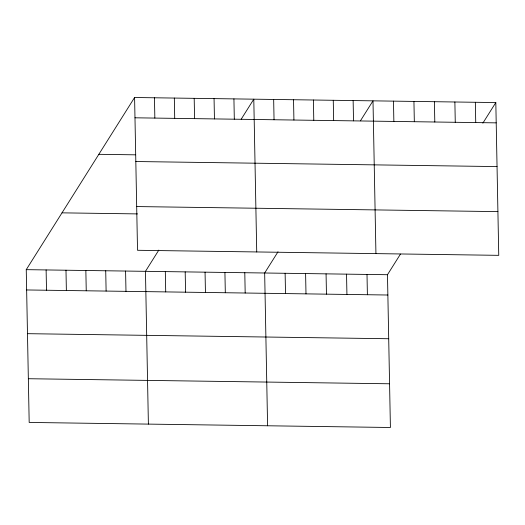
<?xml version="1.0" encoding="UTF-8"?>
<svg xmlns="http://www.w3.org/2000/svg" width="525" height="525" viewBox="0 0 525 525"><rect width="100%" height="100%" fill="white"/><g stroke="black" fill="none" stroke-linecap="round" stroke-linejoin="round"><path stroke-width="0.79" d="M400.444 254.12L387.476 274.719L390.41 427.494L29.183 422.435L26.25 269.66L134.59 97.506L495.817 102.565L498.75 255.34L137.524 250.281L134.59 97.506M158.812 250.103L145.458 271.327L148.391 424.108M241.224 119.149L253.792 99.172L256.725 251.954M278.02 251.77L264.659 273L267.592 425.775M360.426 120.822L372.999 100.846L375.933 253.621M482.849 123.165L495.817 102.565M134.977 117.803L496.204 122.863M98.838 154.317L135.391 154.829M135.817 161.523L497.044 166.583M136.684 206.561L497.91 211.621M62.003 212.848L137.498 213.905M26.25 269.66L387.476 274.719M26.637 289.957L387.87 295.017M27.477 333.677L388.71 338.737M28.343 378.722L389.57 383.782M475.348 102.277L475.735 122.574M454.88 101.988L455.267 122.292M434.405 101.706L434.798 122.003M413.936 101.417L414.33 121.715M393.468 101.128L393.862 121.432M367.008 274.431L367.395 294.735M353.135 100.564L353.522 120.862M346.539 274.148L346.927 294.446M333.263 100.288L333.651 120.586M326.071 273.86L326.458 294.158M313.399 100.006L313.786 120.31M305.603 273.571L305.99 293.869M293.527 99.73L293.921 120.028M285.127 273.282L285.521 293.587M273.663 99.455L274.05 119.752M244.794 272.718L245.182 293.022M233.927 98.897L234.314 119.195M224.923 272.442L225.317 292.74M214.062 98.615L214.449 118.919M205.058 272.167L205.446 292.464M194.191 98.339L194.578 118.637M185.187 271.884L185.581 292.182M174.326 98.057L174.713 118.361M165.322 271.609L165.71 291.907M154.455 97.781L154.849 118.079M125.587 271.051L125.98 291.349M105.722 270.775L106.109 291.073M85.851 270.493L86.244 290.791M65.986 270.217L66.373 290.515M46.115 269.935L46.508 290.24"/></g></svg>
